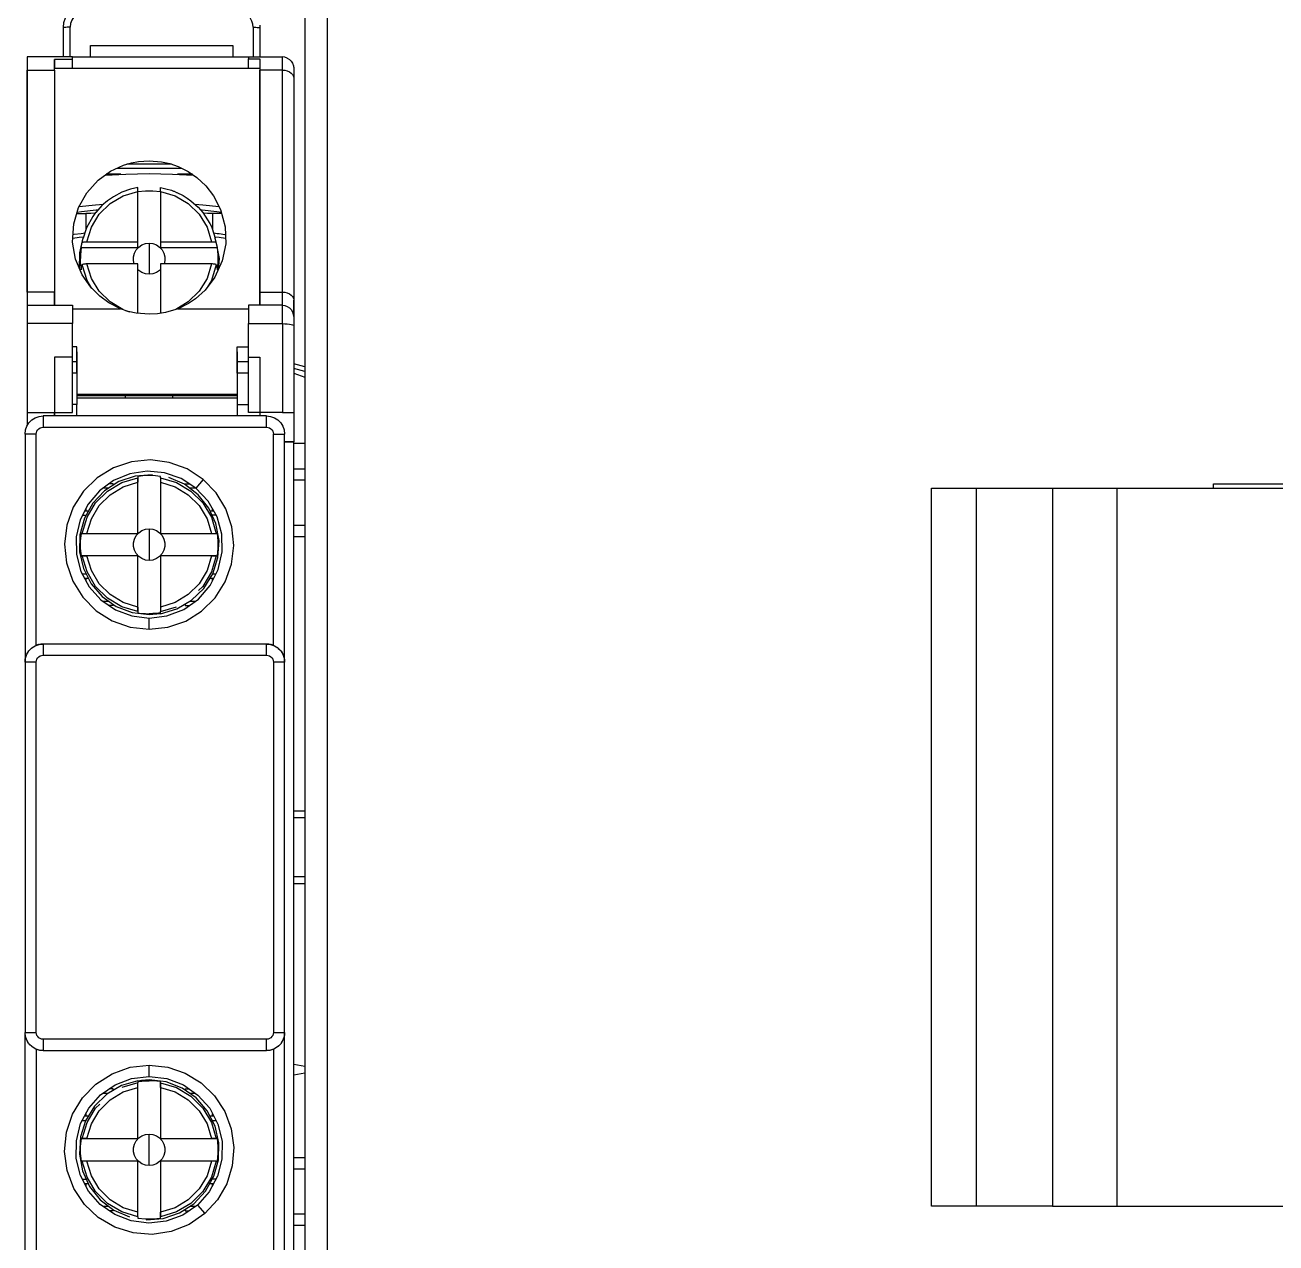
# Model space of a CAD drawing. Header units: millimetres. Extents: x 0 to 125, y 0 to 180.
# Drawn here: x 0 to 55.4, y 72.3 to 126.2 of the extents above; entities that cross this region are included whole.
import ezdxf

# ---------------------------------------------------------------- set-up
doc = ezdxf.new("R2010")
doc.units = ezdxf.units.MM

# ---------------------------------------------------------------- blocks, each defined once
blk = doc.blocks.new('CHINT_7200accf6e0c55f6a13e2ec68f27ea84_FACE_0')
at = {"color": 7, "linetype": 'CONTINUOUS', "true_color": 0x40d9ff}
for p, q in [((12.4, 132.8), (12.4, 46.8)), ((1.7, 124.8), (1.7, 126.1)), ((2, 124.8), (2, 126.112)), ((10.1, 126.112), (10.1, 124.8)), ((0.1, 124.762), (0.1, 108.48)), ((1.3, 124.684), (1.3, 124.3)), ((10.4, 124.715), (10.4, 124.3)), ((11.511, 124.787), (11.4, 124.8)), ((11.617, 124.75), (11.511, 124.787)), ((11.511, 124.787), (11.511, 124.787)), ((11.617, 124.75), (11.617, 124.75)), ((1.3, 124.3), (10.4, 124.3)), ((11.791, 124.612), (11.791, 124.612)), ((11.85, 124.517), (11.85, 124.517)), ((11.9, 123.861), (11.9, 114.032)), ((4.082, 119.874), (6.934, 119.874)), ((6.493, 120.048), (4.511, 120.048)), ((4.246, 119.6), (3.598, 119.6)), ((7.415, 119.6), (6.754, 119.6)), ((0.1, 114.386), (0.1, 108.48)), ((2.1, 113.649), (4.222, 113.649)), ((6.778, 113.649), (9.9, 113.649)), ((11.511, 113.787), (11.511, 113.787)), ((11.617, 113.75), (11.617, 113.75)), ((11.791, 113.612), (11.791, 113.612)), ((4.458, 113.568), (4.624, 113.517)), ((11.9, 112.894), (11.9, 109.05)), ((2.3, 111.741), (2.3, 110.8)), ((9.4, 110.8), (9.4, 111.741)), ((2.3, 111.3), (2.1, 111.3)), ((9.9, 111.3), (9.4, 111.3)), ((12.4, 111.075), (11.9, 111.2)), ((12.4, 110.869), (11.9, 110.994)), ((2.3, 110.8), (2.1, 110.8)), ((9.9, 110.8), (9.4, 110.8)), ((9.4, 109.85), (2.3, 109.85)), ((2.3, 109.8), (9.4, 109.8)), ((4.45, 109.7), (4.45, 109.8)), ((6.55, 109.7), (6.55, 109.8)), ((2.3, 109.7), (9.4, 109.7)), ((0.1, 109.05), (1.3, 109.05)), ((0.1, 109.05), (0.1, 108.48)), ((1.6, 108.9), (1.6, 108.9)), ((9.4, 108.986), (9.4, 108.9)), ((9.6, 108.9), (9.6, 108.9)), ((11.9, 109.05), (11.9, 107.75)), ((11.887, 107.75), (11.9, 107.75)), ((11.9, 71.85), (11.9, 107.75)), ((11.9, 107.7), (12.4, 107.7)), ((12.4, 106.55), (11.9, 106.55)), ((5, 106.166), (5, 105.963)), ((6, 106.166), (6, 105.963)), ((7.888, 106.091), (7.569, 105.706)), ((12.4, 106.05), (11.9, 106.05)), ((3.699, 105.7), (3.451, 105.7)), ((7.575, 105.7), (7.296, 105.7)), ((48.367, 105.7), (48.367, 73.9)), ((2.692, 104.799), (2.692, 104.7)), ((8.308, 104.7), (8.308, 104.788)), ((2.542, 104.5), (2.702, 104.5)), ((2.642, 104.7), (2.814, 104.7)), ((8.198, 104.7), (8.357, 104.7)), ((8.47, 104.5), (8.289, 104.5)), ((2.534, 103.7), (2.737, 103.7)), ((8.263, 103.7), (8.466, 103.7)), ((12.4, 104.05), (11.9, 104.05)), ((12.4, 103.55), (11.9, 103.55)), ((2.534, 102.7), (2.737, 102.7)), ((8.263, 102.7), (8.466, 102.7)), ((2.709, 101.9), (2.535, 101.9)), ((2.811, 101.7), (2.643, 101.7)), ((2.692, 101.7), (2.692, 101.608)), ((8.356, 101.7), (8.19, 101.7)), ((8.308, 101.604), (8.308, 101.7)), ((8.457, 101.9), (8.313, 101.9)), ((3.439, 100.7), (3.706, 100.7)), ((5, 100.437), (5, 100.234)), ((7.32, 100.7), (7.552, 100.7)), ((5.5, 100.1), (5.5, 100.14)), ((5.5, 99.45), (5.5, 99.95)), ((6, 100.141), (5.994, 100.18)), ((1.3, 98.8), (1.3, 98.8)), ((0.1, 98.38), (0.1, 98.385)), ((11.4, 98.38), (11.4, 98.384)), ((0, 98), (0, 81.6)), ((12.4, 91.4), (11.9, 91.4)), ((12.4, 91.1), (11.9, 91.1)), ((11.9, 88.5), (12.4, 88.5)), ((11.9, 88.2), (12.4, 88.2)), ((0.1, 81.216), (0.1, 81.22)), ((11.4, 81.215), (11.4, 81.22)), ((5.5, 79.65), (5.5, 80.15)), ((11.9, 80.2), (12.4, 80.1)), ((12.4, 79.8), (11.9, 79.7)), ((5, 79.459), (5.006, 79.42)), ((5.5, 79.5), (5.5, 79.46)), ((6, 79.163), (6, 79.366)), ((3.68, 78.9), (3.442, 78.9)), ((7.556, 78.9), (7.294, 78.9)), ((2.538, 77.7), (2.687, 77.7)), ((2.643, 77.9), (2.81, 77.9)), ((2.692, 77.993), (2.692, 77.9)), ((8.189, 77.9), (8.356, 77.9)), ((8.291, 77.7), (8.46, 77.7)), ((8.308, 77.9), (8.308, 77.993)), ((2.737, 76.9), (2.534, 76.9)), ((8.466, 76.9), (8.263, 76.9)), ((12.4, 76.05), (11.9, 76.05)), ((2.737, 75.9), (2.534, 75.9)), ((8.466, 75.9), (8.263, 75.9)), ((12.4, 75.55), (11.9, 75.55)), ((2.539, 75.1), (2.711, 75.1)), ((2.802, 74.9), (2.643, 74.9)), ((2.692, 74.9), (2.692, 74.806)), ((8.356, 74.9), (8.186, 74.9)), ((8.463, 75.1), (8.298, 75.1)), ((8.308, 74.809), (8.308, 74.9)), ((3.445, 73.9), (3.704, 73.9)), ((7.301, 73.9), (7.561, 73.9)), ((7.637, 73.951), (7.966, 73.575)), ((5, 73.434), (5, 73.637)), ((6, 73.434), (6, 73.637)), ((12.4, 73.55), (11.9, 73.55)), ((12.4, 73.05), (11.9, 73.05))]:
    blk.add_line(p, q, dxfattribs=at)
for points in [[(12.4, 46.8), (13.4, 46.8), (13.4, 132.8), (12.4, 132.8)], [(1.7, 126.1), (1.724, 126.318), (1.725, 126.321), (1.796, 126.528), (1.799, 126.534), (1.915, 126.72), (2.069, 126.876), (2.076, 126.881), (2.26, 126.998), (2.467, 127.073), (2.47, 127.073), (2.583, 127.093), (2.585, 127.093), (2.7, 127.1)], [(2.7, 126.812), (2.564, 126.798), (2.433, 126.759), (2.289, 126.678), (2.168, 126.567), (2.076, 126.429), (2.019, 126.275), (2, 126.112)], [(10.1, 126.112), (10.087, 126.248), (10.047, 126.379), (9.966, 126.523), (9.854, 126.644), (9.717, 126.736), (9.562, 126.793), (9.4, 126.812)], [(2, 126.112), (1.933, 126.111), (1.87, 126.111), (1.813, 126.109), (1.765, 126.107), (1.73, 126.105), (1.708, 126.103), (1.7, 126.1)], [(10.1, 126.112), (10.167, 126.111), (10.23, 126.111), (10.287, 126.109), (10.335, 126.107), (10.37, 126.105), (10.392, 126.103), (10.4, 126.1)], [(10.394, 126.211), (10.4, 126.1), (10.4, 124.8)], [(2.9, 124.8), (2.9, 125.3), (9.2, 125.3), (9.2, 124.8)], [(2.1, 124.8), (0.1, 124.8), (0.1, 124.762)], [(0.1, 124.762), (0.1, 124.648), (0.1, 124.463), (0.1, 124.214)], [(2.1, 124.3), (2.1, 124.684), (1.3, 124.684)], [(1.3, 124.3), (1.3, 124.564), (1.3, 124.684)], [(2.1, 124.8), (9.9, 124.8), (11.4, 124.8)], [(2.1, 124.684), (2.1, 124.748), (2.1, 124.787), (2.1, 124.8)], [(9.9, 124.8), (9.9, 124.791), (9.9, 124.762), (9.9, 124.715)], [(9.9, 124.3), (9.9, 124.715), (10.4, 124.715)], [(10.4, 124.715), (10.4, 124.595), (10.4, 124.3)], [(11.4, 124.214), (11.4, 124.762), (11.4, 124.8)], [(11.4, 124.214), (11.4, 124.463), (11.4, 124.648), (11.4, 124.762)], [(11.617, 124.75), (11.712, 124.691), (11.712, 124.691)], [(11.712, 124.691), (11.791, 124.612), (11.85, 124.517), (11.887, 124.411), (11.9, 124.271), (11.9, 124.186), (11.9, 124.047), (11.9, 123.861)], [(0.1, 114.386), (0.1, 124.214), (1.3, 124.214), (1.3, 114.386), (0.1, 114.386)], [(1.3, 124.214), (1.3, 124.407), (1.3, 124.564)], [(1.3, 124.214), (1.3, 113.8), (1.3, 113.838), (1.3, 113.952), (1.3, 114.137), (1.3, 114.386)], [(10.4, 124.595), (10.4, 124.427), (10.4, 124.214)], [(11.4, 124.214), (10.4, 124.214), (10.4, 114.386), (11.4, 114.386), (11.4, 124.214)], [(10.4, 114.386), (10.4, 114.137), (10.4, 113.952), (10.4, 113.838), (10.4, 113.8), (10.4, 124.214)], [(11.4, 124.214), (11.511, 124.205), (11.617, 124.179), (11.712, 124.137), (11.791, 124.081), (11.85, 124.014), (11.887, 123.939), (11.9, 123.861)], [(11.887, 124.411), (11.9, 124.3), (11.9, 123.861)], [(4.222, 113.649), (3.715, 113.907), (3.31, 114.199), (2.909, 114.598), (2.524, 115.156), (2.239, 115.836), (2.106, 116.601), (2.155, 117.41), (2.37, 118.128), (2.738, 118.783), (3.24, 119.34), (3.785, 119.736), (4.357, 120.002), (4.714, 120.108), (5.034, 120.168), (5.5, 120.2), (6.052, 120.155), (6.416, 120.074), (6.79, 119.946), (7.226, 119.729), (7.61, 119.466), (8.01, 119.094), (8.35, 118.654), (8.665, 118.042), (8.867, 117.272), (8.889, 116.522), (8.738, 115.764), (8.411, 115.043), (7.979, 114.473), (7.545, 114.083), (7.244, 113.882), (6.778, 113.649)], [(3.549, 119.564), (4.472, 119.612), (5.5, 119.629), (6.528, 119.612), (7.468, 119.564)], [(5, 118.844), (5, 118.882), (5, 118.917), (5, 118.954), (5, 118.982), (5, 119.002), (5, 119.012), (5, 119.013), (4.678, 118.941), (4.29, 118.803), (3.917, 118.61), (3.653, 118.429), (3.404, 118.216), (3.13, 117.914), (3.129, 117.913), (3.056, 117.817), (3, 117.737), (2.725, 117.233), (2.707, 117.193), (2.572, 116.767)], [(2.737, 116.616), (5, 116.616), (5, 118.844)], [(2.737, 116.616), (2.938, 117.255), (3.289, 117.828), (3.769, 118.301), (4.351, 118.647), (5, 118.844)], [(5, 118.836), (5.333, 118.872), (5.667, 118.872), (6, 118.836)], [(6, 118.844), (6, 118.889), (6, 118.93), (6, 118.964), (6, 118.99), (6, 119.006), (6, 119.012), (6, 119.013), (6.237, 118.964), (6.484, 118.891), (6.57, 118.86), (6.605, 118.847), (6.714, 118.802), (6.716, 118.801), (6.722, 118.798), (6.999, 118.66), (7.186, 118.544), (7.349, 118.428), (7.35, 118.427), (7.667, 118.145), (7.872, 117.912), (8.189, 117.418), (8.253, 117.284), (8.286, 117.205), (8.428, 116.767)], [(6, 118.844), (6, 116.616), (8.263, 116.616)], [(6, 118.844), (6.649, 118.647), (7.231, 118.301), (7.711, 117.828), (8.062, 117.255), (8.263, 116.616)], [(2.399, 118.18), (3.121, 118.253), (3.476, 118.277)], [(7.517, 118.278), (7.879, 118.253), (8.594, 118.18)], [(2.292, 117.868), (2.692, 117.864), (2.692, 117.146)], [(2.31, 117.926), (2.506, 117.953), (3.147, 118.02), (3.231, 118.026)], [(3.1, 117.876), (2.918, 117.866), (2.692, 117.864)], [(7.772, 118.025), (7.853, 118.02), (8.494, 117.953), (8.696, 117.925)], [(8.308, 117.864), (8.082, 117.866), (7.895, 117.876)], [(8.711, 117.868), (8.308, 117.864), (8.308, 117.14)], [(2.642, 116.988), (2.571, 116.981), (2.488, 116.971), (2.485, 116.97), (2.178, 116.93), (2.125, 116.923)], [(8.877, 116.923), (8.851, 116.926), (8.6, 116.96), (8.518, 116.97), (8.357, 116.987)], [(2.589, 116.82), (2.399, 116.801), (2.116, 116.761)], [(2.417, 115.412), (2.432, 116.125), (2.482, 116.387), (2.5, 116.465), (2.513, 116.519), (2.519, 116.545), (2.526, 116.573), (2.566, 116.742), (2.572, 116.767)], [(2.481, 116.355), (2.534, 116.582), (2.572, 116.767)], [(2.481, 116.355), (5, 116.355), (5, 116.616)], [(2.534, 116.582), (2.539, 116.589), (2.552, 116.595), (2.576, 116.602), (2.607, 116.608), (2.647, 116.612), (2.691, 116.615), (2.737, 116.616)], [(4.842, 115.631), (4.805, 115.78), (4.805, 115.946), (4.845, 116.107), (4.924, 116.255), (5.036, 116.379), (5.175, 116.473), (5.332, 116.532), (5.5, 116.552)], [(5.5, 116.552), (5.668, 116.532), (5.825, 116.473), (5.964, 116.379), (6.076, 116.255), (6.155, 116.107), (6.195, 115.946), (6.195, 115.78), (6.158, 115.631)], [(5.5, 116.552), (5.5, 115.776), (5.5, 115.174)], [(6, 116.616), (6, 116.355), (8.519, 116.355)], [(8.263, 116.616), (8.302, 116.615), (8.339, 116.613), (8.38, 116.609), (8.415, 116.604), (8.441, 116.598), (8.459, 116.59), (8.466, 116.582)], [(8.882, 116.761), (8.601, 116.801), (8.411, 116.82)], [(8.519, 116.355), (8.466, 116.582), (8.428, 116.767)], [(8.569, 115.39), (8.608, 115.876), (8.518, 116.386), (8.496, 116.478), (8.484, 116.529), (8.469, 116.593), (8.444, 116.7), (8.428, 116.767)], [(2.481, 116.355), (2.454, 116.028), (2.445, 115.698), (2.481, 115.371), (2.534, 115.598)], [(8.466, 115.598), (8.519, 115.371), (8.555, 115.698), (8.555, 116.028), (8.519, 116.355)], [(2.737, 115.631), (2.698, 115.63), (2.661, 115.628), (2.62, 115.625), (2.585, 115.619), (2.559, 115.613), (2.541, 115.605), (2.534, 115.598)], [(2.957, 114.55), (2.747, 114.898), (2.534, 115.598)], [(5, 113.443), (5, 115.631), (2.737, 115.631)], [(4.333, 113.611), (3.769, 113.946), (3.289, 114.419), (2.938, 114.992), (2.737, 115.631)], [(5.5, 115.174), (5.332, 115.194), (5.175, 115.253), (5.036, 115.347), (5, 115.387)], [(6, 115.387), (5.964, 115.347), (5.825, 115.253), (5.668, 115.194), (5.5, 115.174)], [(8.263, 115.631), (6, 115.631), (6, 113.441)], [(8.263, 115.631), (8.062, 114.992), (7.711, 114.419), (7.231, 113.946), (6.68, 113.619)], [(8.466, 115.598), (8.253, 114.898), (8.064, 114.585)], [(8.466, 115.598), (8.461, 115.604), (8.448, 115.61), (8.424, 115.617), (8.393, 115.623), (8.353, 115.627), (8.309, 115.63), (8.263, 115.631)], [(0.1, 114.386), (0.1, 114.137), (0.1, 113.952), (0.1, 113.838), (0.1, 113.8)], [(11.4, 113.8), (11.4, 113.838), (11.4, 113.952), (11.4, 114.137), (11.4, 114.386)], [(11.4, 114.386), (11.511, 114.377), (11.617, 114.351), (11.712, 114.309), (11.791, 114.253), (11.85, 114.186), (11.887, 114.111), (11.9, 114.032)], [(0.1, 113.8), (2.1, 113.8), (2.1, 113.774), (2.1, 113.696), (2.1, 113.571), (2.1, 113.405), (2.1, 113.208), (2.1, 112.989)], [(0.1, 113.8), (0.1, 113.774), (0.1, 113.696), (0.1, 113.571), (0.1, 113.405), (0.1, 113.208), (0.1, 112.989)], [(6.778, 113.649), (6.223, 113.477), (5.866, 113.419), (5.5, 113.4), (4.919, 113.449), (4.566, 113.53), (4.222, 113.649)], [(11.4, 113.8), (9.9, 113.8), (9.9, 113.774), (9.9, 113.696), (9.9, 113.571), (9.9, 113.405), (9.9, 113.208), (9.9, 112.989)], [(11.4, 113.8), (11.511, 113.787), (11.617, 113.75), (11.712, 113.691), (11.791, 113.612), (11.85, 113.517), (11.9, 113.287), (11.9, 113.248), (11.9, 113.185), (11.9, 113.103), (11.9, 113.004), (11.9, 112.894)], [(11.4, 112.989), (11.4, 113.208), (11.4, 113.405), (11.4, 113.571), (11.4, 113.696), (11.4, 113.774), (11.4, 113.8)], [(11.85, 113.517), (11.887, 113.411), (11.9, 113.348), (11.9, 113.49), (11.9, 113.721), (11.9, 114.032)], [(11.9, 114.032), (11.9, 110.795), (12.4, 110.613)], [(2.1, 111.5), (2.1, 112.989), (0.1, 112.989), (0.1, 109.05)], [(9.9, 111.5), (9.9, 112.989), (11.4, 112.989), (11.4, 109.05)], [(11.4, 112.989), (11.511, 112.986), (11.617, 112.979), (11.712, 112.968), (11.791, 112.953), (11.85, 112.935), (11.887, 112.915), (11.9, 112.894)], [(2.3, 111.741), (2.3, 111.958), (2.1, 111.958)], [(9.4, 111.741), (9.4, 111.958), (9.9, 111.958)], [(1.3, 109.05), (2.1, 109.05), (2.1, 111.5)], [(2.1, 111.5), (1.3, 111.5), (1.3, 109.05)], [(2.3, 111.3), (2.3, 111.33), (2.3, 111.417), (2.3, 111.557), (2.3, 111.741)], [(9.4, 111.741), (9.4, 111.557), (9.4, 111.417), (9.4, 111.33), (9.4, 111.3)], [(9.9, 111.5), (10.4, 111.5), (10.4, 109.05)], [(10.4, 109.05), (9.9, 109.05), (9.9, 111.5)], [(2.3, 110.8), (2.3, 110.969), (2.3, 111.109), (2.3, 111.214), (2.3, 111.278), (2.3, 111.3)], [(9.4, 111.3), (9.4, 111.278), (9.4, 111.214), (9.4, 111.109), (9.4, 110.969), (9.4, 110.8)], [(2.3, 110.8), (2.3, 109.4), (2.1, 109.4)], [(9.4, 110.8), (9.4, 109.4), (9.9, 109.4)], [(1.3, 109.8), (1.3, 108.9), (1.3, 109.05)], [(2.3, 108.9), (2.3, 108.922), (2.3, 108.986), (2.3, 109.091), (2.3, 109.231), (2.3, 109.4)], [(9.4, 109.4), (9.4, 109.231), (9.4, 109.091), (9.4, 108.986)], [(0, 108.1), (0.02, 108.278), (0.079, 108.447), (0.175, 108.599), (0.301, 108.725), (0.453, 108.821), (0.622, 108.88), (0.8, 108.9)], [(10.7, 108.9), (0.8, 108.9), (0.8, 108.4), (10.7, 108.4), (10.7, 108.9)], [(9.4, 108.986), (9.4, 108.922), (9.4, 108.9)], [(11.4, 109.05), (10.4, 109.05), (10.4, 108.9)], [(10.7, 108.9), (10.878, 108.88), (11.047, 108.821), (11.199, 108.725), (11.325, 108.599), (11.421, 108.447), (11.48, 108.278), (11.5, 108.1)], [(11.4, 109.05), (11.884, 109.05), (11.9, 109.05)], [(11.4, 109.05), (11.47, 109.05), (11.533, 109.05), (11.632, 109.05), (11.719, 109.05), (11.799, 109.05), (11.847, 109.05), (11.884, 109.05)], [(0.482, 98.731), (0.5, 98.742), (0.5, 108.1), (0, 108.1), (0, 98)], [(0.5, 108.1), (0.508, 108.167), (0.53, 108.23), (0.565, 108.287), (0.613, 108.335), (0.67, 108.37), (0.733, 108.392), (0.8, 108.4)], [(10.7, 108.4), (10.767, 108.392), (10.83, 108.37), (10.887, 108.335), (10.935, 108.287), (10.97, 108.23), (10.992, 108.167), (11, 108.1)], [(11.034, 98.725), (11, 98.742), (11, 108.1), (11.5, 108.1)], [(11.481, 98.165), (11.489, 98.133), (11.5, 98), (11.5, 108.1)], [(11.887, 107.75), (11.85, 107.75), (11.791, 107.75), (11.712, 107.75), (11.617, 107.75), (11.511, 107.75), (11.5, 107.75), (11.887, 107.75)], [(7.888, 106.091), (7.181, 106.552), (6.39, 106.843), (5.553, 106.95), (4.713, 106.867), (3.914, 106.598), (3.195, 106.158), (2.592, 105.567), (2.136, 104.858), (1.851, 104.064), (1.75, 103.226), (1.839, 102.388), (2.113, 101.59), (2.559, 100.874), (3.153, 100.275), (3.866, 99.825), (4.662, 99.545), (5.5, 99.45)], [(7.569, 105.706), (6.916, 106.125), (6.182, 106.378), (5.408, 106.449), (4.64, 106.334), (3.921, 106.041), (3.293, 105.585), (2.79, 104.994), (2.442, 104.3), (2.268, 103.543), (2.279, 102.766), (2.474, 102.015), (2.841, 101.331), (3.361, 100.753), (4.002, 100.316), (4.729, 100.043), (5.5, 99.95)], [(5.628, 106.297), (4.874, 106.236), (4.156, 105.994), (3.519, 105.585), (3, 105.033), (2.63, 104.373), (2.432, 103.642), (2.416, 102.885), (2.584, 102.147), (2.927, 101.472), (3.422, 100.899), (4.042, 100.464), (4.749, 100.192), (5.5, 100.1)], [(2.534, 103.7), (2.747, 104.411), (3.127, 105.048), (3.652, 105.573), (4.289, 105.953), (5, 106.166)], [(2.737, 103.7), (5, 103.7), (5, 105.963)], [(2.737, 103.7), (2.938, 104.349), (3.289, 104.931), (3.769, 105.411), (4.351, 105.762), (5, 105.963)], [(3.9, 105.829), (3.9, 105.9), (3.727, 105.9)], [(3.895, 105.826), (3.899, 105.862), (3.9, 105.9)], [(6, 106.166), (6, 106.219), (5.667, 106.255), (5.333, 106.255), (5, 106.219), (5, 106.166)], [(5, 105.963), (5, 106.002), (5, 106.039), (5, 106.08), (5, 106.115), (5, 106.141), (5, 106.159), (5, 106.166)], [(5.5, 99.45), (6.329, 99.543), (7.117, 99.816), (7.824, 100.257), (8.417, 100.844), (8.866, 101.547), (9.148, 102.331), (9.25, 103.159), (9.166, 103.989), (8.901, 104.78), (8.468, 105.492), (7.888, 106.091)], [(6, 100.141), (6.727, 100.353), (7.38, 100.735), (7.922, 101.265), (8.319, 101.909), (8.547, 102.631), (8.594, 103.387), (8.457, 104.131), (8.143, 104.82), (7.671, 105.413), (7.07, 105.873), (6.375, 106.174)], [(6, 106.166), (6, 106.161), (6, 106.148), (6, 106.124), (6, 106.093), (6, 106.053), (6, 106.009), (6, 105.963)], [(6, 106.166), (6.711, 105.953), (7.348, 105.573), (7.873, 105.048), (8.253, 104.411), (8.466, 103.7)], [(6, 105.963), (6, 103.7), (8.263, 103.7)], [(6, 105.963), (6.649, 105.762), (7.231, 105.411), (7.711, 104.931), (8.062, 104.349), (8.263, 103.7)], [(7.1, 105.85), (7.1, 105.9), (7.267, 105.9)], [(7.1, 105.9), (7.101, 105.87), (7.102, 105.848)], [(52.65, 105.7), (52.65, 105.9), (56.75, 105.9), (56.75, 105.7)], [(5.5, 99.95), (6.289, 100.047), (7.03, 100.333), (7.68, 100.79), (8.2, 101.391), (8.558, 102.1), (8.734, 102.875), (8.716, 103.67), (8.506, 104.436), (8.116, 105.129), (7.569, 105.706)], [(42.15, 73.9), (41.705, 73.9), (41.282, 73.9), (40.903, 73.9), (40.586, 73.9), (40.348, 73.9), (40.2, 73.9), (40.15, 73.9), (40.15, 102.2), (40.15, 105.7), (40.2, 105.7), (40.348, 105.7), (40.586, 105.7), (40.903, 105.7), (41.282, 105.7), (41.705, 105.7), (42.15, 105.7)], [(45.511, 73.9), (42.15, 73.9), (42.15, 105.7), (45.511, 105.7), (45.511, 73.9)], [(45.511, 105.7), (46.475, 105.7), (47.43, 105.7), (48.367, 105.7)], [(48.367, 105.7), (51.166, 105.7), (54.003, 105.7), (56.869, 105.7), (59.755, 105.7), (62.65, 105.7), (65.545, 105.7), (68.431, 105.7), (71.297, 105.7), (74.134, 105.7), (76.933, 105.7)], [(2.534, 103.7), (2.481, 103.7), (2.445, 103.367), (2.445, 103.033), (2.481, 102.7), (2.534, 102.7)], [(2.534, 103.7), (2.539, 103.7), (2.552, 103.7), (2.576, 103.7), (2.607, 103.7), (2.647, 103.7), (2.691, 103.7), (2.737, 103.7)], [(5.5, 102.5), (5.332, 102.52), (5.175, 102.58), (5.036, 102.676), (4.924, 102.802), (4.845, 102.952), (4.805, 103.116), (4.805, 103.284), (4.845, 103.448), (4.924, 103.598), (5.036, 103.724), (5.175, 103.82), (5.332, 103.88), (5.5, 103.9)], [(5.5, 103.9), (5.668, 103.88), (5.825, 103.82), (5.964, 103.724), (6.076, 103.598), (6.155, 103.448), (6.195, 103.284), (6.195, 103.116), (6.155, 102.952), (6.076, 102.802), (5.964, 102.676), (5.825, 102.58), (5.668, 102.52), (5.5, 102.5)], [(5.5, 103.9), (5.5, 103.2), (5.5, 102.5)], [(8.263, 103.7), (8.302, 103.7), (8.339, 103.7), (8.38, 103.7), (8.415, 103.7), (8.441, 103.7), (8.459, 103.7), (8.466, 103.7)], [(8.466, 102.7), (8.519, 102.7), (8.555, 103.033), (8.555, 103.367), (8.519, 103.7), (8.466, 103.7)], [(2.737, 102.7), (2.698, 102.7), (2.661, 102.7), (2.62, 102.7), (2.585, 102.7), (2.559, 102.7), (2.541, 102.7), (2.534, 102.7)], [(5, 100.234), (4.289, 100.447), (3.652, 100.827), (3.127, 101.352), (2.747, 101.989), (2.534, 102.7)], [(5, 100.437), (5, 102.7), (2.737, 102.7)], [(5, 100.437), (4.351, 100.638), (3.769, 100.989), (3.289, 101.469), (2.938, 102.051), (2.737, 102.7)], [(8.263, 102.7), (6, 102.7), (6, 100.437)], [(8.263, 102.7), (8.062, 102.051), (7.711, 101.469), (7.231, 100.989), (6.649, 100.638), (6, 100.437)], [(8.466, 102.7), (8.253, 101.989), (7.873, 101.352), (7.687, 101.172)], [(8.466, 102.7), (8.461, 102.7), (8.448, 102.7), (8.424, 102.7), (8.393, 102.7), (8.353, 102.7), (8.309, 102.7), (8.263, 102.7)], [(3.9, 100.564), (3.9, 100.5), (3.732, 100.5)], [(3.9, 100.5), (3.899, 100.53), (3.897, 100.561), (3.896, 100.567)], [(5, 100.234), (5, 100.239), (5, 100.252), (5, 100.276), (5, 100.307), (5, 100.347), (5, 100.391), (5, 100.437)], [(6, 100.437), (6, 100.234), (6.711, 100.447)], [(6, 100.437), (6, 100.398), (6, 100.361), (6, 100.32), (6, 100.285), (6, 100.259), (6, 100.241), (6, 100.234)], [(7.105, 100.574), (7.101, 100.538), (7.1, 100.5)], [(7.1, 100.571), (7.1, 100.5), (7.268, 100.5)], [(5, 100.234), (5, 100.181), (5.166, 100.158), (5.333, 100.145), (5.5, 100.14)], [(5.994, 100.18), (5.83, 100.158), (5.665, 100.144), (5.5, 100.14)], [(6, 100.141), (5.834, 100.118), (5.667, 100.105), (5.5, 100.1)], [(5.994, 100.18), (5.996, 100.18), (5.998, 100.181), (6, 100.181), (6, 100.234)], [(0, 98), (0.02, 98.178), (0.079, 98.347), (0.175, 98.499), (0.301, 98.625), (0.453, 98.721), (0.622, 98.78), (0.8, 98.8)], [(0.614, 98.777), (0.597, 98.774), (0.5, 98.742)], [(0.8, 98.8), (0.698, 98.793), (0.637, 98.782)], [(10.7, 98.8), (0.8, 98.8), (0.8, 98.3), (10.7, 98.3), (10.7, 98.8)], [(10.863, 98.782), (10.802, 98.793), (10.7, 98.8)], [(10.7, 98.8), (10.878, 98.78), (11.047, 98.721), (11.199, 98.625), (11.325, 98.499), (11.421, 98.347), (11.48, 98.178), (11.5, 98)], [(11, 98.742), (10.903, 98.774), (10.886, 98.777)], [(11.058, 98.714), (11.093, 98.697), (11.177, 98.643), (11.192, 98.63)], [(0, 98), (0.003, 98.073), (0.012, 98.143), (0.019, 98.167)], [(0.027, 98.199), (0.045, 98.264), (0.068, 98.315)], [(0.092, 98.367), (0.104, 98.395), (0.156, 98.469)], [(0.181, 98.505), (0.189, 98.517), (0.292, 98.619), (0.299, 98.623)], [(0.5, 98), (0.508, 98.067), (0.53, 98.13), (0.565, 98.187), (0.613, 98.235), (0.67, 98.27), (0.733, 98.292), (0.8, 98.3)], [(10.7, 98.3), (10.767, 98.292), (10.83, 98.27), (10.887, 98.235), (10.935, 98.187), (10.97, 98.13), (10.992, 98.067), (11, 98)], [(11.217, 98.607), (11.288, 98.544), (11.311, 98.513)], [(11.339, 98.477), (11.369, 98.438), (11.42, 98.349)], [(11.423, 98.342), (11.461, 98.247), (11.474, 98.196)], [(0, 81.6), (0.5, 81.6), (0.5, 98), (0, 98)], [(11.5, 81.6), (11.5, 98), (11, 98), (11, 81.6), (11.5, 81.6)], [(0.466, 80.875), (0.5, 80.858), (0.5, 71.5), (0, 71.5), (0, 81.6)], [(0.019, 81.435), (0.011, 81.467), (0, 81.6)], [(0.8, 80.8), (0.622, 80.82), (0.453, 80.879), (0.301, 80.975), (0.175, 81.101), (0.079, 81.253), (0.02, 81.422), (0, 81.6)], [(0.8, 81.3), (0.733, 81.308), (0.67, 81.33), (0.613, 81.365), (0.565, 81.413), (0.53, 81.47), (0.508, 81.533), (0.5, 81.6)], [(11.5, 81.6), (11.48, 81.422), (11.421, 81.253), (11.325, 81.101), (11.199, 80.975), (11.047, 80.879), (10.878, 80.82), (10.7, 80.8)], [(11, 81.6), (10.992, 81.533), (10.97, 81.47), (10.935, 81.413), (10.887, 81.365), (10.83, 81.33), (10.767, 81.308), (10.7, 81.3)], [(11.018, 80.869), (11, 80.858), (11, 71.5), (11.5, 71.5), (11.5, 81.6)], [(11.5, 81.6), (11.497, 81.527), (11.488, 81.457), (11.481, 81.433)], [(0.077, 81.258), (0.039, 81.353), (0.026, 81.404)], [(0.161, 81.123), (0.131, 81.162), (0.08, 81.251)], [(0.283, 80.993), (0.212, 81.056), (0.189, 81.087)], [(0.442, 80.886), (0.407, 80.903), (0.323, 80.957), (0.308, 80.97)], [(0.8, 80.8), (10.7, 80.8), (10.7, 81.3), (0.8, 81.3), (0.8, 80.8)], [(11.319, 81.095), (11.311, 81.083), (11.208, 80.981), (11.201, 80.977)], [(11.408, 81.233), (11.396, 81.205), (11.344, 81.131)], [(11.473, 81.401), (11.455, 81.336), (11.432, 81.285)], [(0.5, 80.858), (0.597, 80.826), (0.614, 80.823)], [(0.637, 80.818), (0.698, 80.807), (0.8, 80.8)], [(10.7, 80.8), (10.802, 80.807), (10.863, 80.818)], [(10.886, 80.823), (10.903, 80.826), (11, 80.858)], [(7.966, 73.575), (7.267, 73.092), (6.477, 72.78), (5.637, 72.653), (4.79, 72.718), (3.98, 72.972), (3.247, 73.402), (2.63, 73.986), (2.161, 74.694), (1.862, 75.489), (1.751, 76.331), (1.831, 77.177), (2.1, 77.983), (2.544, 78.707), (3.139, 79.313), (3.855, 79.77), (4.656, 80.054), (5.5, 80.15)], [(5.5, 80.15), (6.32, 80.059), (7.1, 79.792), (7.802, 79.36), (8.394, 78.785), (8.845, 78.095), (9.135, 77.323), (9.248, 76.506), (9.181, 75.684), (8.935, 74.897), (8.524, 74.182), (7.966, 73.575)], [(7.637, 73.951), (6.99, 73.512), (6.257, 73.239), (5.481, 73.15), (4.705, 73.249), (3.975, 73.53), (3.334, 73.977), (2.818, 74.565), (2.457, 75.259), (2.272, 76.019), (2.275, 76.801), (2.464, 77.559), (2.829, 78.251), (3.348, 78.836), (3.992, 79.279), (4.724, 79.556), (5.5, 79.65)], [(5, 79.459), (4.273, 79.247), (3.62, 78.865), (3.078, 78.335), (2.681, 77.691), (2.453, 76.969), (2.406, 76.213), (2.543, 75.469), (2.857, 74.78), (3.329, 74.187), (3.93, 73.727), (4.625, 73.426)], [(5, 79.163), (5, 79.366), (4.289, 79.153)], [(5, 79.459), (5.166, 79.482), (5.333, 79.495), (5.5, 79.5)], [(5.006, 79.42), (5.004, 79.42), (5.002, 79.419), (5, 79.419), (5, 79.366)], [(5, 79.163), (5, 79.202), (5, 79.239), (5, 79.28), (5, 79.315), (5, 79.341), (5, 79.359), (5, 79.366)], [(5.006, 79.42), (5.17, 79.442), (5.335, 79.456), (5.5, 79.46)], [(5.372, 73.303), (6.126, 73.364), (6.844, 73.606), (7.481, 74.015), (8, 74.567), (8.37, 75.227), (8.568, 75.958), (8.584, 76.715), (8.416, 77.453), (8.073, 78.128), (7.578, 78.701), (6.958, 79.136), (6.251, 79.408), (5.5, 79.5)], [(5.5, 79.65), (6.28, 79.555), (7.015, 79.275), (7.661, 78.828), (8.18, 78.238), (8.543, 77.541), (8.728, 76.777), (8.724, 75.992), (8.532, 75.23), (8.162, 74.536), (7.637, 73.951)], [(6, 79.366), (6, 79.419), (5.834, 79.442), (5.667, 79.455), (5.5, 79.46)], [(6, 79.366), (6, 79.361), (6, 79.348), (6, 79.324), (6, 79.293), (6, 79.253), (6, 79.209), (6, 79.163)], [(6, 79.366), (6.711, 79.153), (7.348, 78.773), (7.873, 78.248), (8.253, 77.611), (8.466, 76.9)], [(2.737, 76.9), (5, 76.9), (5, 79.163)], [(2.737, 76.9), (2.938, 77.549), (3.289, 78.131), (3.769, 78.611), (4.351, 78.962), (5, 79.163)], [(3.9, 79.029), (3.9, 79.1), (3.732, 79.1)], [(3.895, 79.026), (3.899, 79.062), (3.9, 79.1)], [(6, 79.163), (6, 76.9), (8.263, 76.9)], [(6, 79.163), (6.649, 78.962), (7.231, 78.611), (7.711, 78.131), (8.062, 77.549), (8.263, 76.9)], [(7.1, 79.036), (7.1, 79.1), (7.268, 79.1)], [(7.1, 79.1), (7.101, 79.07), (7.103, 79.039), (7.104, 79.033)], [(2.534, 76.9), (2.747, 77.611), (3.127, 78.248), (3.313, 78.428)], [(5.5, 75.7), (5.332, 75.72), (5.175, 75.78), (5.036, 75.876), (4.924, 76.002), (4.845, 76.152), (4.805, 76.316), (4.805, 76.484), (4.845, 76.648), (4.924, 76.798), (5.036, 76.924), (5.175, 77.02), (5.332, 77.08), (5.5, 77.1)], [(5.5, 77.1), (5.668, 77.08), (5.825, 77.02), (5.964, 76.924), (6.076, 76.798), (6.155, 76.648), (6.195, 76.484), (6.195, 76.316), (6.155, 76.152), (6.076, 76.002), (5.964, 75.876), (5.825, 75.78), (5.668, 75.72), (5.5, 75.7)], [(5.5, 75.7), (5.5, 76.4), (5.5, 77.1)], [(2.534, 76.9), (2.481, 76.9), (2.445, 76.567), (2.445, 76.233), (2.481, 75.9), (2.534, 75.9)], [(2.534, 76.9), (2.539, 76.9), (2.552, 76.9), (2.576, 76.9), (2.607, 76.9), (2.647, 76.9), (2.691, 76.9), (2.737, 76.9)], [(8.263, 76.9), (8.302, 76.9), (8.339, 76.9), (8.38, 76.9), (8.415, 76.9), (8.441, 76.9), (8.459, 76.9), (8.466, 76.9)], [(8.466, 75.9), (8.519, 75.9), (8.555, 76.233), (8.555, 76.567), (8.519, 76.9), (8.466, 76.9)], [(2.737, 75.9), (2.698, 75.9), (2.661, 75.9), (2.62, 75.9), (2.585, 75.9), (2.559, 75.9), (2.541, 75.9), (2.534, 75.9)], [(5, 73.434), (4.289, 73.647), (3.652, 74.027), (3.127, 74.552), (2.747, 75.189), (2.534, 75.9)], [(5, 73.637), (5, 75.9), (2.737, 75.9)], [(5, 73.637), (4.351, 73.838), (3.769, 74.189), (3.289, 74.669), (2.938, 75.251), (2.737, 75.9)], [(8.263, 75.9), (6, 75.9), (6, 73.637)], [(8.263, 75.9), (8.062, 75.251), (7.711, 74.669), (7.231, 74.189), (6.649, 73.838), (6, 73.637)], [(8.466, 75.9), (8.253, 75.189), (7.873, 74.552), (7.348, 74.027), (6.711, 73.647), (6, 73.434)], [(8.466, 75.9), (8.461, 75.9), (8.448, 75.9), (8.424, 75.9), (8.393, 75.9), (8.353, 75.9), (8.309, 75.9), (8.263, 75.9)], [(3.9, 73.75), (3.9, 73.7), (3.731, 73.7)], [(3.9, 73.7), (3.899, 73.73), (3.898, 73.752)], [(7.105, 73.774), (7.101, 73.738), (7.1, 73.7)], [(7.1, 73.771), (7.1, 73.7), (7.267, 73.7)], [(45.511, 73.9), (46.475, 73.9), (47.43, 73.9), (48.367, 73.9)], [(48.367, 73.9), (51.166, 73.9), (54.003, 73.9), (56.869, 73.9), (59.755, 73.9), (62.65, 73.9), (65.545, 73.9), (68.431, 73.9), (71.297, 73.9), (74.134, 73.9), (76.933, 73.9)], [(5, 73.434), (5, 73.439), (5, 73.452), (5, 73.476), (5, 73.507), (5, 73.547), (5, 73.591), (5, 73.637)], [(5, 73.434), (5, 73.381), (5.333, 73.345), (5.667, 73.345), (6, 73.381), (6, 73.434)], [(6, 73.637), (6, 73.598), (6, 73.561), (6, 73.52), (6, 73.485), (6, 73.459), (6, 73.441), (6, 73.434)]]:
    blk.add_lwpolyline(points, dxfattribs=at)
blk = doc.blocks.new('CHINT_7200accf6e0c55f6a13e2ec68f27ea84')
at = {"true_color": 0x40d9ff}
blk.add_blockref('CHINT_7200accf6e0c55f6a13e2ec68f27ea84_FACE_0', (0, 0), dxfattribs=at)

msp = doc.modelspace()

# ---------------------------------------------------------------- block references
at = {"true_color": 0x40d9ff}
msp.add_blockref('CHINT_7200accf6e0c55f6a13e2ec68f27ea84', (0, 0), dxfattribs=at)

doc.saveas('drawing.dxf')
